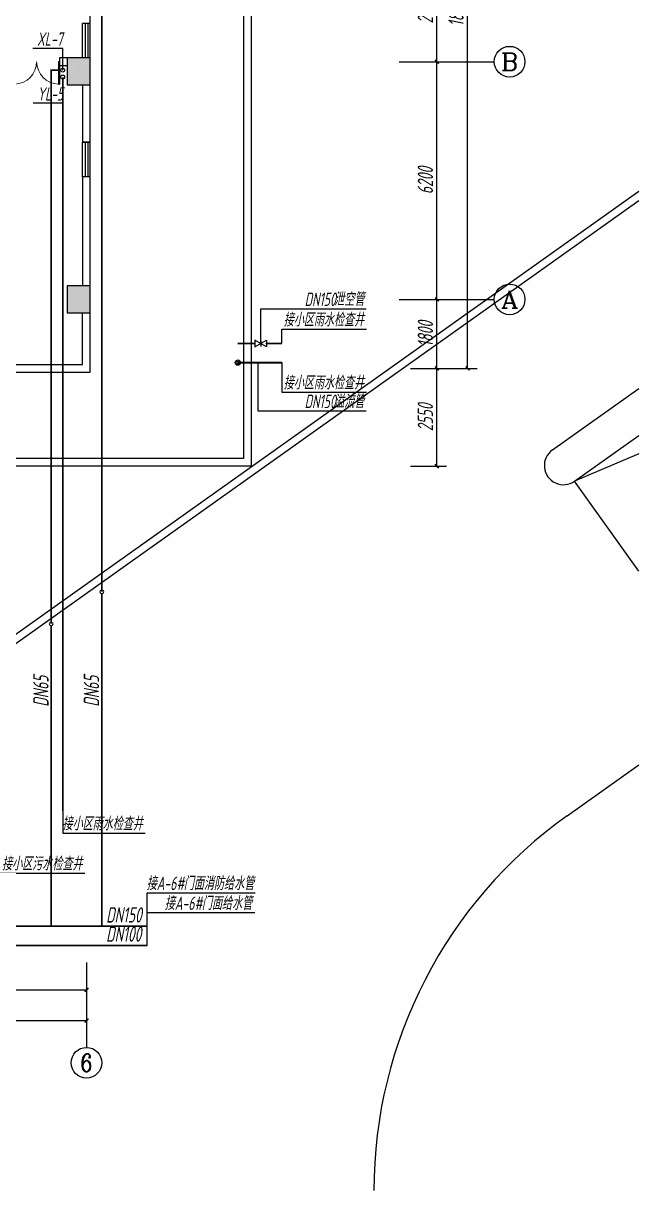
# Model space of a CAD drawing. Header units: millimetres. Extents: x 431368 to 504968, y -86454 to -30681.
# Drawn here: x 488907 to 504968, y -84615 to -54168 of the extents above; entities that cross this region are included whole.
import ezdxf
from ezdxf.enums import TextEntityAlignment as Align

# ---------------------------------------------------------------- set-up
doc = ezdxf.new("R2010")
doc.units = ezdxf.units.MM
doc.header["$LTSCALE"] = 1000
doc.header["$MEASUREMENT"] = 0
doc.linetypes.add('DASH', pattern=[0.35, 0.25, -0.1])
doc.layers.get('0').update_dxf_attribs({"linetype": 'CONTINUOUS'})
doc.layers.get('Defpoints').update_dxf_attribs({"linetype": 'CONTINUOUS'})
for name, color, linetype in [('AXIS', 3, 'CONTINUOUS'), ('AXIS_TEXT', 7, 'CONTINUOUS'), ('COLUMN', 9, 'CONTINUOUS'), ('PIPE-消防', 1, 'TG_X'), ('PIPE-给水', 3, 'TG_J'), ('PIPE-雨水', 4, 'TG_Y'), ('PUB_HATCH', 8, 'CONTINUOUS'), ('ROAD', 8, 'CONTINUOUS'), ('TWT_LEAD', 3, 'CONTINUOUS'), ('TWT_TEXT', 7, 'CONTINUOUS'), ('VALVE_污水', 7, 'CONTINUOUS'), ('VALVE_雨水', 7, 'CONTINUOUS'), ('VPIPE-消防', 1, 'TG_X'), ('VPIPE-雨水', 4, 'TG_Y'), ('WALL', 9, 'CONTINUOUS'), ('WINDOW', 4, 'CONTINUOUS')]:
    doc.layers.add(name, color=color, linetype=linetype)
doc.styles.add('_TCH_AXIS', font='COMPLEX', dxfattribs={"bigfont": 'GBCBIG'})
doc.styles.add('COMPLEX', font='COMPLEX')
doc.styles.add('FS-TEXT', font='gbeitc.shx', dxfattribs={"width": 0.75, "height": 600, "bigfont": 'hztxt.shx'})
doc.styles.add('FS-TEXT_T3', font='gbeitc.shx', dxfattribs={"width": 0.75, "bigfont": 'hztxt.shx'})
doc.styles.add('TG_LINETYPE', font='SIMPLEX', dxfattribs={"width": 0.8, "height": 3, "bigfont": 'HZTXT'})
doc.linetypes.add('TG_J', pattern='A,2,-0.3,["J",TG_LINETYPE,S=0.1,R=0,X=-0.23,Y=-0.15],0', length=2.3)
doc.linetypes.add('TG_X', pattern='A,2,-0.3,["X",TG_LINETYPE,S=0.1,R=0,X=-0.23,Y=-0.15],0', length=2.3)
doc.linetypes.add('TG_X1', pattern='A,2,-0.6,["X1",TG_LINETYPE,S=0.1,R=0,X=-0.52,Y=-0.15],0', length=2.6)
doc.linetypes.add('TG_Y', pattern='A,3.5,-0.4,["Y",TG_LINETYPE,S=0.1,R=0,X=-0.35,Y=-0.2],0', length=3.9)
doc.dimstyles.new('_TCH_ARCH&&100', dxfattribs={"dimtxt": 400, "dimasz": 100, "dimexe": 250, "dimexo": 300, "dimgap": 100, "dimtad": 1, "dimdec": 0, "dimzin": 0, "dimdsep": 46, "dimtxsty": 'FS-TEXT_T3', "dimblk": 'ARCHTICK', "dimcen": 0.09, "dimclrt": 7, "dimazin": 2, "dimtfac": 1, "dimtdec": 0, "dimtix": 1, "dimtmove": 2, "dimatfit": 3, "dimfxl": 1, "dimtolj": 1, "dimtzin": 0, "dimarcsym": 0})

# ---------------------------------------------------------------- blocks, each defined once
blk = doc.blocks.new('_AXISO')
blk.add_circle((0, 0), 0.5)
at = {"layer": 'AXIS_TEXT', "style": 'COMPLEX', "width": 1.041667}
blk.add_attdef('A', text='', height=0.56, dxfattribs=at).set_placement((-0.25, -0.28), (0.25, -0.28), align=Align.FIT)
blk = doc.blocks.new('_FZH')
blk.add_lwpolyline([(-0.5, -0.5), (0.5, -0.5), (0.5, 0.5), (-0.5, 0.5)], close=True)
at = {"layer": 'PUB_HATCH'}
blk.add_solid([(-0.5, -0.5), (0.5, -0.5), (-0.5, 0.5), (0.5, 0.5)], dxfattribs=at)
blk = doc.blocks.new('$TCHSYS$WIN2D')
for p, q in [((-0.5, 0.5), (0.5, 0.5)), ((-0.5, 0.5), (-0.5, -0.5)), ((0.5, 0.5), (0.5, -0.5)), ((0.5, 0.167), (-0.5, 0.167)), ((0.5, -0.167), (-0.5, -0.167)), ((-0.5, -0.5), (0.5, -0.5))]:
    blk.add_line(p, q)
blk = doc.blocks.new('$DorLib2D$00000002')
for p, q in [((-0.5, 0), (-0.5, 0.4875)), ((-0.475, 0.4875), (-0.5, 0.4875)), ((-0.475, 0), (-0.475, 0.4875)), ((0.475, 0), (0.475, 0.4875)), ((0.475, 0.4875), (0.5, 0.4875)), ((0.5, 0), (0.5, 0.4875)), ((-0.5, 0), (-0.475, 0)), ((0.5, 0), (0.475, 0))]:
    blk.add_line(p, q)
at = {"lineweight": 13}
for centre, start, end in [((-0.4875, 0), 0, 88.53072), ((0.4875, 0), 91.46928, 180)]:
    blk.add_arc(centre, 0.4875, start, end, dxfattribs=at)
blk = doc.blocks.new('_ArchTick')
at = {"color": 0, "linetype": 'ByBlock', "const_width": 0.4}
blk.add_lwpolyline([(-0.5, -0.5), (0.5, 0.5)], dxfattribs=at)
blk = doc.blocks.new('*D29')
at = {"layer": 'AXIS', "color": 0, "lineweight": -2, "transparency": 16777216}
for p, q in [((499013, -44468), (500750, -44468)), ((500500, -63168), (500500, -44468)), ((499013, -63168), (500750, -63168))]:
    blk.add_line(p, q, dxfattribs=at)
at = {"layer": 'Defpoints', "color": 0, "transparency": 16777216}
for p in [(498713, -44468), (500500, -44468), (498713, -63168)]:
    blk.add_point(p, dxfattribs=at)
at = {"layer": 'AXIS', "color": 0, "lineweight": -2, "transparency": 16777216, "xscale": 100, "yscale": 100, "zscale": 100}
for p, rotation in [((500500, -44468), 90), ((500500, -63168), 270)]:
    blk.add_blockref('_ArchTick', p, dxfattribs=dict(at, rotation=rotation))
at = {"layer": 'AXIS', "color": 7, "transparency": 16777216, "insert": (500200, -53818), "char_height": 400, "attachment_point": 5, "rotation": 90, "style": 'FS-TEXT_T3'}
blk.add_mtext('\\A1;18700', dxfattribs=at)
blk = doc.blocks.new('*D30')
at = {"layer": 'AXIS', "color": 0, "lineweight": -2, "transparency": 16777216}
for p, q in [((499013, -63168), (499950, -63168)), ((499700, -65718), (499700, -63168)), ((499013, -65718), (499950, -65718))]:
    blk.add_line(p, q, dxfattribs=at)
at = {"layer": 'Defpoints', "color": 0, "transparency": 16777216}
for p in [(498713, -63168), (499700, -63168), (498713, -65718)]:
    blk.add_point(p, dxfattribs=at)
at = {"layer": 'AXIS', "color": 0, "lineweight": -2, "transparency": 16777216, "xscale": 100, "yscale": 100, "zscale": 100}
for p, rotation in [((499700, -63168), 90), ((499700, -65718), 270)]:
    blk.add_blockref('_ArchTick', p, dxfattribs=dict(at, rotation=rotation))
at = {"layer": 'AXIS', "color": 7, "transparency": 16777216, "insert": (499400, -64443), "char_height": 400, "attachment_point": 5, "rotation": 90, "style": 'FS-TEXT_T3'}
blk.add_mtext('\\A1;2550', dxfattribs=at)
blk = doc.blocks.new('*D31')
at = {"layer": 'AXIS', "color": 0, "lineweight": -2, "transparency": 16777216}
for p, q in [((499013, -61368), (499950, -61368)), ((499700, -63168), (499700, -61368)), ((499013, -63168), (499950, -63168))]:
    blk.add_line(p, q, dxfattribs=at)
at = {"layer": 'Defpoints', "color": 0, "transparency": 16777216}
for p in [(498713, -61368), (499700, -61368), (498713, -63168)]:
    blk.add_point(p, dxfattribs=at)
at = {"layer": 'AXIS', "color": 0, "lineweight": -2, "transparency": 16777216, "xscale": 100, "yscale": 100, "zscale": 100}
for p, rotation in [((499700, -61368), 90), ((499700, -63168), 270)]:
    blk.add_blockref('_ArchTick', p, dxfattribs=dict(at, rotation=rotation))
at = {"layer": 'AXIS', "color": 7, "transparency": 16777216, "insert": (499400, -62268), "char_height": 400, "attachment_point": 5, "rotation": 90, "style": 'FS-TEXT_T3'}
blk.add_mtext('\\A1;1800', dxfattribs=at)
blk = doc.blocks.new('*D32')
at = {"layer": 'AXIS', "color": 0, "lineweight": -2, "transparency": 16777216}
for p, q in [((499013, -55168), (499950, -55168)), ((499700, -61368), (499700, -55168)), ((499013, -61368), (499950, -61368))]:
    blk.add_line(p, q, dxfattribs=at)
at = {"layer": 'Defpoints', "color": 0, "transparency": 16777216}
for p in [(498713, -55168), (499700, -55168), (498713, -61368)]:
    blk.add_point(p, dxfattribs=at)
at = {"layer": 'AXIS', "color": 0, "lineweight": -2, "transparency": 16777216, "xscale": 100, "yscale": 100, "zscale": 100}
for p, rotation in [((499700, -55168), 90), ((499700, -61368), 270)]:
    blk.add_blockref('_ArchTick', p, dxfattribs=dict(at, rotation=rotation))
at = {"layer": 'AXIS', "color": 7, "transparency": 16777216, "insert": (499400, -58268), "char_height": 400, "attachment_point": 5, "rotation": 90, "style": 'FS-TEXT_T3'}
blk.add_mtext('\\A1;6200', dxfattribs=at)
blk = doc.blocks.new('*D33')
at = {"layer": 'AXIS', "color": 0, "lineweight": -2, "transparency": 16777216}
for p, q in [((499013, -52468), (499950, -52468)), ((499700, -55168), (499700, -52468)), ((499013, -55168), (499950, -55168))]:
    blk.add_line(p, q, dxfattribs=at)
at = {"layer": 'Defpoints', "color": 0, "transparency": 16777216}
for p in [(498713, -52468), (499700, -52468), (498713, -55168)]:
    blk.add_point(p, dxfattribs=at)
at = {"layer": 'AXIS', "color": 0, "lineweight": -2, "transparency": 16777216, "xscale": 100, "yscale": 100, "zscale": 100}
for p, rotation in [((499700, -52468), 90), ((499700, -55168), 270)]:
    blk.add_blockref('_ArchTick', p, dxfattribs=dict(at, rotation=rotation))
at = {"layer": 'AXIS', "color": 7, "transparency": 16777216, "insert": (499400, -53818), "char_height": 400, "attachment_point": 5, "rotation": 90, "style": 'FS-TEXT_T3'}
blk.add_mtext('\\A1;2700', dxfattribs=at)
blk = doc.blocks.new('*D37')
at = {"layer": 'AXIS', "color": 0, "lineweight": -2, "transparency": 16777216}
for p, q in [((451155, -78964), (451155, -80430)), ((490555, -78964), (490555, -80430)), ((451155, -80180), (490555, -80180))]:
    blk.add_line(p, q, dxfattribs=at)
at = {"layer": 'Defpoints', "color": 0, "transparency": 16777216}
for p in [(451155, -78664), (490555, -78664), (490555, -80180)]:
    blk.add_point(p, dxfattribs=at)
at = {"layer": 'AXIS', "color": 0, "lineweight": -2, "transparency": 16777216, "xscale": 100, "yscale": 100, "zscale": 100, "rotation": 180}
blk.add_blockref('_ArchTick', (451155, -80180), dxfattribs=at)
at = {"layer": 'AXIS', "color": 0, "lineweight": -2, "transparency": 16777216, "xscale": 100, "yscale": 100, "zscale": 100}
blk.add_blockref('_ArchTick', (490555, -80180), dxfattribs=at)
at = {"layer": 'AXIS', "color": 7, "transparency": 16777216, "insert": (470855, -79880), "char_height": 400, "attachment_point": 5, "style": 'FS-TEXT_T3'}
blk.add_mtext('\\A1;39400', dxfattribs=at)
blk = doc.blocks.new('*D42')
at = {"layer": 'AXIS', "color": 0, "lineweight": -2, "transparency": 16777216}
for p, q in [((482755, -78964), (482755, -79630)), ((490555, -78964), (490555, -79630)), ((482755, -79380), (490555, -79380))]:
    blk.add_line(p, q, dxfattribs=at)
at = {"layer": 'Defpoints', "color": 0, "transparency": 16777216}
for p in [(482755, -78664), (490555, -78664), (490555, -79380)]:
    blk.add_point(p, dxfattribs=at)
at = {"layer": 'AXIS', "color": 0, "lineweight": -2, "transparency": 16777216, "xscale": 100, "yscale": 100, "zscale": 100, "rotation": 180}
blk.add_blockref('_ArchTick', (482755, -79380), dxfattribs=at)
at = {"layer": 'AXIS', "color": 0, "lineweight": -2, "transparency": 16777216, "xscale": 100, "yscale": 100, "zscale": 100}
blk.add_blockref('_ArchTick', (490555, -79380), dxfattribs=at)
at = {"layer": 'AXIS', "color": 7, "transparency": 16777216, "insert": (486655, -79080), "char_height": 400, "attachment_point": 5, "style": 'FS-TEXT_T3'}
blk.add_mtext('\\A1;7800', dxfattribs=at)
blk = doc.blocks.new('$VALVE$00000334')
blk.add_lwpolyline([(-70, 0, 1), (70, 0, 1), (-70, 0, 1.272225)], format="xyb")
blk.add_circle((0, 0), 33.9)
for p in [(-70, 0), (70, 0)]:
    blk.add_point(p)
blk = doc.blocks.new('$VALVE$00000296')
for points in [[(-125, 72), (-125, -72), (125, 72), (125, -72), (-125, 72)], [(0, 60), (0, -64)]]:
    blk.add_lwpolyline(points)
for p in [(-125, 0), (125, 0)]:
    blk.add_point(p)

msp = doc.modelspace()

# ---------------------------------------------------------------- hatches: boundary and pattern name
at = {"layer": 'PIPE-消防', "linetype": 'TG_X1'}
for points in [[(489634.9, -55387.9), (489634.9, -55365.4), (489612.4, -55365.4)], [(489634.9, -55387.9), (489612.4, -55387.9), (489612.4, -55365.4)]]:
    msp.add_hatch(color=256, dxfattribs=at).paths.add_polyline_path(points)

# ---------------------------------------------------------------- linework, layer by layer
at = {"layer": 'AXIS'}
for p, q in [((498713.2, -55167.9), (501200, -55167.9)), ((498713.2, -61367.9), (501200, -61367.9)), ((490554.9, -78663.8), (490554.9, -80879.6))]:
    msp.add_line(p, q, dxfattribs=at)
for centre in [(501600, -55167.9), (501600, -61367.9)]:
    msp.add_circle(centre, 400, dxfattribs=at)
at = {"layer": 'PIPE-消防', "linetype": 'TG_X1', "ltscale": 0.6, "const_width": 45}
for points in [[(490954.9, -68991.5), (490954.9, -52687.9)], [(489634.9, -55387.9), (489884.9, -55387.9)], [(489634.9, -69829.5), (489634.9, -55387.9)], [(490954.9, -77717.9), (490954.9, -69041.5)], [(489634.9, -77717.9), (489634.9, -69879.5)], [(484604.9, -77717.9), (489634.9, -77717.9)], [(489634.9, -77717.9), (490954.9, -77717.9)], [(490954.9, -77717.9), (492140.5, -77717.9)]]:
    msp.add_lwpolyline(points, dxfattribs=at)
at = {"layer": 'PIPE-消防', "linetype": 'Continuous'}
for centre in [(490954.9, -68991.5), (489634.9, -69829.5)]:
    msp.add_arc(centre, 50, 135, 45, dxfattribs=at)
at = {"layer": 'PIPE-给水', "linetype": 'TG_J', "ltscale": 0.6, "const_width": 45}
msp.add_lwpolyline([(484504.9, -78217.9), (492140.5, -78217.9)], dxfattribs=at)
at = {"layer": 'PIPE-雨水', "linetype": 'TG_Y', "ltscale": 0.6, "const_width": 45}
msp.add_lwpolyline([(489934.9, -74713.2), (489934.9, -55617.9)], dxfattribs=at)
at = {"layer": 'PIPE-雨水', "linetype": 'DASH', "const_width": 45}
for points in [[(494951.7, -62517.9), (494504.9, -62517.9)], [(495654.9, -62517.9), (495251.7, -62517.9)], [(494574.9, -63017.9), (494504.9, -63017.9)], [(495654.9, -63017.9), (494574.9, -63017.9)]]:
    msp.add_lwpolyline(points, dxfattribs=at)
at = {"layer": 'ROAD', "linetype": 'ByBlock'}
for p, q in [((482455.9, -74543.4), (504967.5, -58541.2)), ((482571.8, -74706.4), (504967.5, -58786.5)), ((502716, -65294.7), (504967.5, -63694.2)), ((503295.4, -66109.7), (504967.5, -64921.1)), ((504967.5, -68459.4), (503295.7, -66109.5)), ((503103.7, -74834.3), (504967.5, -73509.4))]:
    msp.add_line(p, q, dxfattribs=at)
msp.add_lwpolyline([(504967.5, -65397.5), (503295.4, -66109.7)], dxfattribs=at)
for centre, radius, start, end in [((503005.8, -65702.1), 500, 125.42943, 305.42943), ((510056.2, -84615), 12000, 125.40687, 180)]:
    msp.add_arc(centre, radius, start, end, dxfattribs=at)
at = {"layer": 'TWT_LEAD'}
for p, q in [((489934.9, -54823.2), (489158.9, -54823.2)), ((489934.9, -55387.9), (489934.9, -54823.2)), ((489934.9, -55567.9), (489934.9, -56252.7)), ((489934.9, -56252.7), (489167.9, -56252.7)), ((495101.7, -62517.9), (495101.7, -61610.1)), ((495101.7, -62517.9), (495101.7, -61610.1)), ((495101.7, -61610.1), (497856.4, -61610.1)), ((495654.9, -62517.9), (495654.9, -62142.9)), ((495654.9, -62142.9), (497866.3, -62142.9)), ((495024.2, -63017.9), (495024.2, -64273.6)), ((495024.2, -63017.9), (495024.2, -64273.6)), ((495654.9, -63017.9), (495654.9, -63786.2)), ((495654.9, -63786.2), (497866.3, -63786.2)), ((495024.2, -64273.6), (497851, -64273.6)), ((489934.9, -74713.2), (489934.9, -75287.4)), ((489934.9, -75287.4), (492091, -75287.4)), ((488186.7, -76332), (490515.1, -76332)), ((492140.5, -77717.9), (492140.5, -76843.9)), ((492140.5, -76843.9), (494955.4, -76843.9)), ((492140.5, -78217.9), (492140.5, -77362.8)), ((492140.5, -77362.8), (494952.6, -77362.8))]:
    msp.add_line(p, q, dxfattribs=at)
at = {"layer": 'VPIPE-消防', "linetype": 'Continuous'}
msp.add_circle((489934.9, -55387.9), 50, dxfattribs=at)
msp.add_circle((489934.9, -55387.9), 50, dxfattribs=at)
at = {"layer": 'VPIPE-雨水', "linetype": 'Continuous'}
msp.add_circle((489934.9, -55567.9), 50, dxfattribs=at)
at = {"layer": 'WALL'}
for p, q in [((490054.9, -55067.9), (489854.9, -55067.9)), ((489854.9, -55067.9), (489854.9, -55267.9)), ((489854.9, -55267.9), (490054.9, -55267.9)), ((490354.9, -55167.9), (490354.9, -55167.9)), ((490354.9, -55267.9), (490354.9, -55267.9)), ((490354.9, -55367.9), (490354.9, -55367.9)), ((490454.9, -55767.9), (490454.9, -57267.9)), ((490654.9, -57267.9), (490654.9, -55767.9)), ((490454.9, -57267.9), (490654.9, -57267.9)), ((490654.9, -58167.9), (490454.9, -58167.9)), ((490454.9, -58167.9), (490454.9, -61017.9)), ((490654.9, -61017.9), (490654.9, -58167.9)), ((490454.9, -63067.9), (490454.9, -61717.9)), ((490654.9, -63267.9), (490654.9, -61717.9)), ((488254.9, -63267.9), (490654.9, -63267.9)), ((488454.9, -63067.9), (490454.9, -63067.9))]:
    msp.add_line(p, q, dxfattribs=at)
at = {"layer": 'WINDOW'}
for points in [[(481154.9, -43267.9), (481154.9, -41917.9), (494854.9, -41917.9), (494854.9, -65717.9), (474754.9, -65717.9)], [(481354.9, -43267.9), (481354.9, -42117.9), (494654.9, -42117.9), (494654.9, -65517.9), (474954.9, -65517.9)], [(451054.9, -44367.9), (451054.9, -63267.9), (453454.9, -63267.9), (453454.9, -62767.9), (456254.9, -62767.9), (456254.9, -63267.9), (462054.9, -63267.9), (462054.9, -62767.9), (479654.9, -62767.9), (479654.9, -63267.9), (485454.9, -63267.9), (485454.9, -62767.9), (488254.9, -62767.9), (488254.9, -63267.9), (490654.9, -63267.9), (490654.9, -44367.9), (487204.9, -44367.9), (487204.9, -44867.9), (454504.9, -44867.9), (454504.9, -44367.9), (451054.9, -44367.9)]]:
    msp.add_lwpolyline(points, dxfattribs=at)

# ---------------------------------------------------------------- block references
at = {"layer": 'AXIS'}
ref = msp.add_blockref('_AXISO', (490554.9, -81279.6), dxfattribs=dict(at, xscale=800, yscale=800, zscale=800))
ref.add_attrib('A', '6', dxfattribs={"layer": 'AXIS_TEXT', "height": 465.9, "style": '_TCH_AXIS'}).set_placement((490399.6, -81512.5), (490710.2, -81512.5), align=Align.FIT)
at = {"layer": 'COLUMN'}
for p, xscale, yscale, zscale in [((490354.9, -55417.9), 600, 699.9999999945285, 699.9999999945285), ((490354.9, -61367.9), 600.0000000007567, 700, 700)]:
    msp.add_blockref('_FZH', p, dxfattribs=dict(at, xscale=xscale, yscale=yscale, zscale=zscale))
at = {"layer": 'VALVE_污水', "yscale": -1, "rotation": 180}
msp.add_blockref('$VALVE$00000334', (494504.9, -63017.9), dxfattribs=at)
at = {"layer": 'VALVE_雨水', "xscale": 1.2, "yscale": -1.2, "zscale": 1.2, "rotation": 180}
msp.add_blockref('$VALVE$00000296', (495101.7, -62517.9), dxfattribs=at)
at = {"layer": 'WINDOW', "xscale": 900, "yscale": -200, "zscale": 900, "rotation": 90}
for p in [(490554.9, -54617.9), (490554.9, -57717.9)]:
    msp.add_blockref('$TCHSYS$WIN2D', p, dxfattribs=at)
at = {"layer": 'WINDOW', "xscale": 1200, "yscale": -1200, "zscale": 1200}
msp.add_blockref('$DorLib2D$00000002', (489254.9, -55167.9), dxfattribs=at)

# ---------------------------------------------------------------- texts
at = {"layer": 'AXIS_TEXT', "style": '_TCH_AXIS'}
for s, width, p, p2 in [('B', 1.235294, (501373.7, -55394.1), (501826.2, -55394.1)), ('A', 1.166667, (501373.7, -61594.1), (501826.2, -61594.1))]:
    msp.add_text(s, height=452.5, dxfattribs=dict(at, width=width)).set_placement(p, p2, align=Align.FIT)
at = {"layer": 'TWT_TEXT', "style": 'FS-TEXT', "width": 0.75}
for s, height, p in [('XL-7', 350, (489263.9, -54753.2)), ('YL-5', 350, (489272.9, -56182.7)), ('DN150', 350, (496250, -61540.1)), ('泄空管', 350, (497015.6, -61540.1)), ('接小区雨水检查井', 350, (495698.5, -62072.9)), ('接小区雨水检查井', 350, (495698.5, -63716.2)), ('DN150', 350, (496248.7, -64203.6)), ('溢流管', 350, (497014.3, -64203.6)), ('接小区雨水检查井', 350, (489923.2, -75217.4)), ('接小区污水检查井', 350, (488347.4, -76262)), ('接', 350, (492123.5, -76773.9)), ('A-6#', 350, (492386, -76773.9)), ('门面消防给水管', 350, (493091.4, -76773.9)), ('接', 350, (492595.7, -77292.8)), ('A-6#', 350, (492858.2, -77292.8)), ('门面给水管', 350, (493563.6, -77292.8)), ('DN150', 400, (491067.5, -77622.3)), ('DN100', 400, (491067.5, -78122.3))]:
    msp.add_text(s, height=height, dxfattribs=at).set_placement(p)
for p in [(489565.3, -71992.9), (490885.3, -71992.9)]:
    msp.add_text('DN65', height=400, rotation=90, dxfattribs=at).set_placement(p)

# ---------------------------------------------------------------- dimensions: what is measured, and where the dimension line sits
at = {"layer": 'AXIS'}
for p1, p2, distance, picture, middle in [((498713.2, -63167.9), (498713.2, -44467.9), -1786.8, '*D29', (500200, -53817.9)), ((498713.2, -55167.9), (498713.2, -52467.9), -986.8, '*D33', (499400, -53817.9)), ((498713.2, -61367.9), (498713.2, -55167.9), -986.8, '*D32', (499400, -58267.9)), ((498713.2, -63167.9), (498713.2, -61367.9), -986.8, '*D31', (499400, -62267.9)), ((498713.2, -65717.9), (498713.2, -63167.9), -986.8, '*D30', (499400, -64442.9)), ((451154.9, -78663.8), (490554.9, -78663.8), -1515.7, '*D37', (470854.9, -79879.6)), ((482754.9, -78663.8), (490554.9, -78663.8), -715.7, '*D42', (486654.9, -79079.6))]:
    dim = msp.add_aligned_dim(p1=p1, p2=p2, distance=distance, dimstyle='_TCH_ARCH&&100', dxfattribs=at)
    dim.commit()
    dim.dimension.update_dxf_attribs({"geometry": picture, "text_midpoint": middle})

doc.saveas('drawing.dxf')
